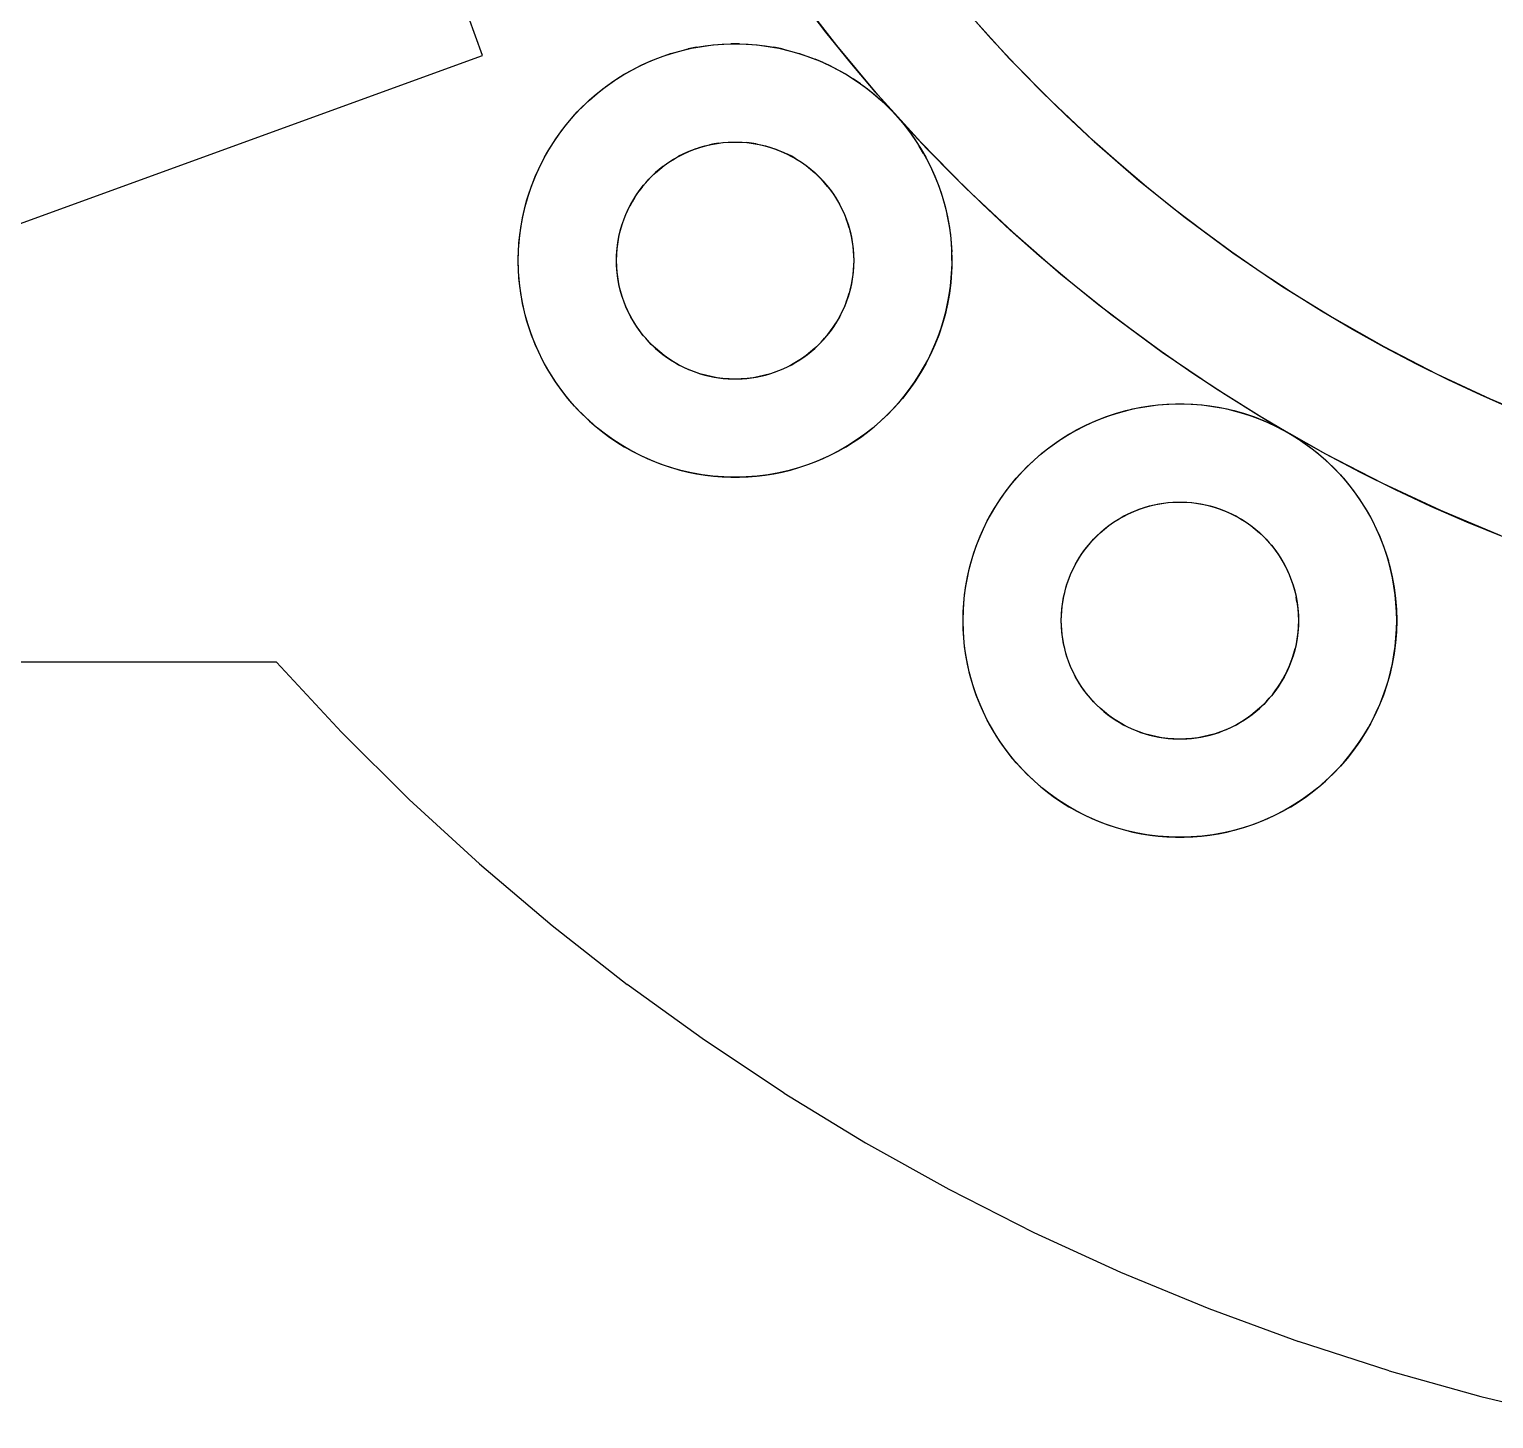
# Model space of a CAD drawing. Header units: millimetres. Extents: x -55 to 176, y -160 to 36.
# Drawn here: x -30.48 to -8.87, y -35.17 to -14.65 of the extents above; entities that cross this region are included whole.
import ezdxf

# ---------------------------------------------------------------- set-up
doc = ezdxf.new("R2010")
doc.units = ezdxf.units.MM
doc.layers.add('XY', color=7, linetype='Continuous')

msp = doc.modelspace()

# ---------------------------------------------------------------- linework, layer by layer
for centre, radius in [((0, 0), 23.8), ((0, 0), 22), ((-20.065, -18.067), 3.2), ((-20.065, -18.067), 1.75), ((-13.5, -23.383), 3.2), ((-13.5, -23.383), 1.75)]:
    msp.add_circle(centre, radius)
at = {"layer": 'XY'}
for p, q in [((-23.794, -15.037), (-27.075, -6.015)), ((-18.565, -14.892), (-19.143, -14.142)), ((-16.013, -15.086), (-16.6, -14.437)), ((-20.635, -14.918), (-20.509, -14.897)), ((-20.509, -14.897), (-20.383, -14.882)), ((-20.383, -14.882), (-20.256, -14.872)), ((-20.256, -14.872), (-20.129, -14.867)), ((-20.001, -14.867), (-20.129, -14.867)), ((-20.001, -14.867), (-19.874, -14.872)), ((-19.874, -14.872), (-19.747, -14.882)), ((-19.747, -14.882), (-19.621, -14.897)), ((-19.621, -14.897), (-19.495, -14.918)), ((-17.959, -15.618), (-18.565, -14.892)), ((-38.561, -20.407), (-23.794, -15.037)), ((-21.363, -15.141), (-21.245, -15.092)), ((-21.245, -15.092), (-21.126, -15.048)), ((-21.126, -15.048), (-21.005, -15.008)), ((-21.005, -15.008), (-20.883, -14.973)), ((-20.883, -14.973), (-20.759, -14.943)), ((-20.635, -14.918), (-20.759, -14.943)), ((-19.371, -14.943), (-19.495, -14.918)), ((-19.371, -14.943), (-19.247, -14.973)), ((-19.247, -14.973), (-19.125, -15.008)), ((-19.125, -15.008), (-19.004, -15.048)), ((-19.004, -15.048), (-18.885, -15.092)), ((-18.767, -15.141), (-18.885, -15.092)), ((-15.401, -15.71), (-16.013, -15.086)), ((-21.81, -15.384), (-21.702, -15.317)), ((-21.702, -15.317), (-21.591, -15.254)), ((-21.591, -15.254), (-21.478, -15.195)), ((-21.478, -15.195), (-21.363, -15.141)), ((-18.767, -15.141), (-18.652, -15.195)), ((-18.652, -15.195), (-18.539, -15.254)), ((-18.539, -15.254), (-18.428, -15.317)), ((-18.428, -15.317), (-18.32, -15.384)), ((-22.116, -15.611), (-22.017, -15.531)), ((-22.017, -15.531), (-21.915, -15.455)), ((-21.915, -15.455), (-21.81, -15.384)), ((-18.215, -15.455), (-18.32, -15.384)), ((-18.215, -15.455), (-18.113, -15.531)), ((-18.113, -15.531), (-18.013, -15.611)), ((-22.305, -15.781), (-22.212, -15.694)), ((-22.212, -15.694), (-22.116, -15.611)), ((-18.013, -15.611), (-17.917, -15.694)), ((-17.324, -16.32), (-17.959, -15.618)), ((-17.917, -15.694), (-17.825, -15.781)), ((-15.401, -15.71), (-14.764, -16.31)), ((-22.561, -16.064), (-22.48, -15.967)), ((-22.48, -15.967), (-22.394, -15.872)), ((-22.394, -15.872), (-22.305, -15.781)), ((-17.825, -15.781), (-17.736, -15.872)), ((-17.65, -15.967), (-17.736, -15.872)), ((-17.65, -15.967), (-17.569, -16.064)), ((-22.712, -16.269), (-22.639, -16.165)), ((-22.639, -16.165), (-22.561, -16.064)), ((-17.569, -16.064), (-17.491, -16.165)), ((-17.491, -16.165), (-17.418, -16.269)), ((-22.847, -16.485), (-22.782, -16.376)), ((-22.782, -16.376), (-22.712, -16.269)), ((-20.645, -16.416), (-20.71, -16.44)), ((-20.645, -16.416), (-20.579, -16.394)), ((-20.579, -16.394), (-20.512, -16.375)), ((-20.512, -16.375), (-20.445, -16.358)), ((-20.376, -16.344), (-20.445, -16.358)), ((-20.308, -16.333), (-20.376, -16.344)), ((-20.308, -16.333), (-20.239, -16.325)), ((-20.239, -16.325), (-20.169, -16.32)), ((-20.169, -16.32), (-20.1, -16.317)), ((-20.1, -16.317), (-20.03, -16.317)), ((-20.03, -16.317), (-19.961, -16.32)), ((-19.961, -16.32), (-19.891, -16.325)), ((-19.822, -16.333), (-19.891, -16.325)), ((-19.753, -16.344), (-19.822, -16.333)), ((-19.753, -16.344), (-19.685, -16.358)), ((-19.685, -16.358), (-19.618, -16.375)), ((-19.618, -16.375), (-19.551, -16.394)), ((-19.551, -16.394), (-19.485, -16.416)), ((-19.485, -16.416), (-19.419, -16.44)), ((-17.418, -16.269), (-17.348, -16.376)), ((-17.283, -16.485), (-17.348, -16.376)), ((-16.661, -16.996), (-17.324, -16.32)), ((-14.764, -16.31), (-14.104, -16.884)), ((-22.964, -16.711), (-22.907, -16.597)), ((-22.907, -16.597), (-22.847, -16.485)), ((-21.133, -16.68), (-21.077, -16.639)), ((-21.077, -16.639), (-21.019, -16.599)), ((-21.019, -16.599), (-20.96, -16.563)), ((-20.96, -16.563), (-20.899, -16.528)), ((-20.838, -16.496), (-20.899, -16.528)), ((-20.775, -16.467), (-20.838, -16.496)), ((-20.71, -16.44), (-20.775, -16.467)), ((-19.419, -16.44), (-19.355, -16.467)), ((-19.355, -16.467), (-19.292, -16.496)), ((-19.23, -16.528), (-19.292, -16.496)), ((-19.17, -16.563), (-19.23, -16.528)), ((-19.17, -16.563), (-19.111, -16.599)), ((-19.111, -16.599), (-19.053, -16.639)), ((-19.053, -16.639), (-18.997, -16.68)), ((-17.283, -16.485), (-17.222, -16.597)), ((-17.222, -16.597), (-17.166, -16.711)), ((-23.062, -16.946), (-23.015, -16.827)), ((-23.015, -16.827), (-22.964, -16.711)), ((-21.339, -16.867), (-21.29, -16.817)), ((-21.29, -16.817), (-21.239, -16.769)), ((-21.187, -16.723), (-21.239, -16.769)), ((-21.133, -16.68), (-21.187, -16.723)), ((-18.997, -16.68), (-18.943, -16.723)), ((-18.943, -16.723), (-18.89, -16.769)), ((-18.89, -16.769), (-18.84, -16.817)), ((-18.84, -16.817), (-18.791, -16.867)), ((-17.166, -16.711), (-17.115, -16.827)), ((-17.115, -16.827), (-17.068, -16.946)), ((-23.142, -17.187), (-23.104, -17.066)), ((-23.104, -17.066), (-23.062, -16.946)), ((-21.513, -17.083), (-21.472, -17.027)), ((-21.43, -16.972), (-21.472, -17.027)), ((-21.385, -16.918), (-21.43, -16.972)), ((-21.385, -16.918), (-21.339, -16.867)), ((-18.744, -16.918), (-18.791, -16.867)), ((-18.7, -16.972), (-18.744, -16.918)), ((-18.7, -16.972), (-18.657, -17.027)), ((-18.657, -17.027), (-18.617, -17.083)), ((-17.068, -16.946), (-17.025, -17.066)), ((-17.025, -17.066), (-16.988, -17.187)), ((-16.661, -16.996), (-15.972, -17.645)), ((-14.104, -16.884), (-13.422, -17.432)), ((-23.174, -17.31), (-23.142, -17.187)), ((-21.65, -17.325), (-21.619, -17.263)), ((-21.586, -17.202), (-21.619, -17.263)), ((-21.551, -17.142), (-21.586, -17.202)), ((-21.551, -17.142), (-21.513, -17.083)), ((-18.617, -17.083), (-18.579, -17.142)), ((-18.579, -17.142), (-18.544, -17.202)), ((-18.544, -17.202), (-18.51, -17.263)), ((-18.51, -17.263), (-18.48, -17.325)), ((-16.988, -17.187), (-16.956, -17.31)), ((-23.225, -17.56), (-23.202, -17.434)), ((-23.202, -17.434), (-23.174, -17.31)), ((-21.727, -17.519), (-21.704, -17.453)), ((-21.704, -17.453), (-21.678, -17.389)), ((-21.678, -17.389), (-21.65, -17.325)), ((-18.48, -17.325), (-18.451, -17.389)), ((-18.451, -17.389), (-18.426, -17.453)), ((-18.403, -17.519), (-18.426, -17.453)), ((-16.956, -17.31), (-16.928, -17.434)), ((-16.928, -17.434), (-16.905, -17.56)), ((-13.422, -17.432), (-12.718, -17.951)), ((-23.255, -17.812), (-23.242, -17.686)), ((-23.242, -17.686), (-23.225, -17.56)), ((-21.793, -17.789), (-21.78, -17.721)), ((-21.78, -17.721), (-21.765, -17.653)), ((-21.765, -17.653), (-21.748, -17.586)), ((-21.748, -17.586), (-21.727, -17.519)), ((-18.382, -17.586), (-18.403, -17.519)), ((-18.382, -17.586), (-18.364, -17.653)), ((-18.364, -17.653), (-18.349, -17.721)), ((-18.349, -17.721), (-18.337, -17.789)), ((-16.905, -17.56), (-16.888, -17.686)), ((-16.888, -17.686), (-16.875, -17.812)), ((-15.972, -17.645), (-15.258, -18.266)), ((-23.265, -18.067), (-23.262, -17.939)), ((-23.262, -17.939), (-23.255, -17.812)), ((-21.814, -17.997), (-21.809, -17.927)), ((-21.809, -17.927), (-21.802, -17.858)), ((-21.802, -17.858), (-21.793, -17.789)), ((-18.337, -17.789), (-18.327, -17.858)), ((-18.327, -17.858), (-18.32, -17.927)), ((-18.32, -17.927), (-18.316, -17.997)), ((-16.875, -17.812), (-16.867, -17.939)), ((-16.865, -18.067), (-16.867, -17.939)), ((-23.262, -18.194), (-23.265, -18.067)), ((-21.815, -18.067), (-21.814, -17.997)), ((-21.814, -18.136), (-21.815, -18.067)), ((-21.809, -18.206), (-21.814, -18.136)), ((-18.316, -18.136), (-18.32, -18.206)), ((-18.316, -17.997), (-18.315, -18.067)), ((-18.315, -18.067), (-18.316, -18.136)), ((-16.865, -18.067), (-16.867, -18.194)), ((-12.718, -17.951), (-11.994, -18.443)), ((-23.255, -18.321), (-23.262, -18.194)), ((-23.242, -18.447), (-23.255, -18.321)), ((-21.802, -18.275), (-21.809, -18.206)), ((-21.793, -18.344), (-21.802, -18.275)), ((-21.78, -18.412), (-21.793, -18.344)), ((-18.337, -18.344), (-18.349, -18.412)), ((-18.327, -18.275), (-18.337, -18.344)), ((-18.32, -18.206), (-18.327, -18.275)), ((-16.888, -18.447), (-16.875, -18.321)), ((-16.875, -18.321), (-16.867, -18.194)), ((-15.258, -18.266), (-14.52, -18.858)), ((-23.225, -18.573), (-23.242, -18.447)), ((-23.202, -18.699), (-23.225, -18.573)), ((-21.765, -18.48), (-21.78, -18.412)), ((-21.748, -18.547), (-21.765, -18.48)), ((-21.727, -18.614), (-21.748, -18.547)), ((-18.403, -18.614), (-18.382, -18.547)), ((-18.364, -18.48), (-18.382, -18.547)), ((-18.349, -18.412), (-18.364, -18.48)), ((-16.928, -18.699), (-16.905, -18.573)), ((-16.905, -18.573), (-16.888, -18.447)), ((-11.994, -18.443), (-11.252, -18.905)), ((-23.174, -18.823), (-23.202, -18.699)), ((-21.704, -18.68), (-21.727, -18.614)), ((-21.678, -18.744), (-21.704, -18.68)), ((-21.65, -18.808), (-21.678, -18.744)), ((-18.451, -18.744), (-18.48, -18.808)), ((-18.426, -18.68), (-18.451, -18.744)), ((-18.426, -18.68), (-18.403, -18.614)), ((-16.956, -18.823), (-16.928, -18.699)), ((-23.142, -18.946), (-23.174, -18.823)), ((-23.104, -19.067), (-23.142, -18.946)), ((-21.619, -18.87), (-21.65, -18.808)), ((-21.586, -18.931), (-21.619, -18.87)), ((-21.551, -18.991), (-21.586, -18.931)), ((-21.513, -19.05), (-21.551, -18.991)), ((-18.617, -19.05), (-18.579, -18.991)), ((-18.544, -18.931), (-18.579, -18.991)), ((-18.51, -18.87), (-18.544, -18.931)), ((-18.48, -18.808), (-18.51, -18.87)), ((-17.025, -19.067), (-16.988, -18.946)), ((-16.988, -18.946), (-16.956, -18.823)), ((-14.52, -18.858), (-13.759, -19.42)), ((-11.252, -18.905), (-10.491, -19.337)), ((-23.062, -19.188), (-23.104, -19.067)), ((-23.015, -19.306), (-23.062, -19.188)), ((-21.472, -19.106), (-21.513, -19.05)), ((-21.43, -19.162), (-21.472, -19.106)), ((-21.385, -19.215), (-21.43, -19.162)), ((-21.339, -19.267), (-21.385, -19.215)), ((-18.791, -19.267), (-18.744, -19.215)), ((-18.744, -19.215), (-18.7, -19.162)), ((-18.7, -19.162), (-18.657, -19.106)), ((-18.657, -19.106), (-18.617, -19.05)), ((-17.115, -19.306), (-17.068, -19.188)), ((-17.068, -19.188), (-17.025, -19.067)), ((-22.964, -19.422), (-23.015, -19.306)), ((-22.907, -19.536), (-22.964, -19.422)), ((-21.339, -19.267), (-21.29, -19.316)), ((-21.29, -19.316), (-21.239, -19.364)), ((-21.239, -19.364), (-21.187, -19.41)), ((-21.187, -19.41), (-21.133, -19.453)), ((-21.133, -19.453), (-21.077, -19.494)), ((-19.053, -19.494), (-18.997, -19.453)), ((-18.997, -19.453), (-18.943, -19.41)), ((-18.943, -19.41), (-18.89, -19.364)), ((-18.89, -19.364), (-18.84, -19.316)), ((-18.84, -19.316), (-18.791, -19.267)), ((-17.222, -19.536), (-17.166, -19.422)), ((-17.166, -19.422), (-17.115, -19.306)), ((-13.759, -19.42), (-12.976, -19.952)), ((-10.491, -19.337), (-9.714, -19.739)), ((-22.847, -19.648), (-22.907, -19.536)), ((-22.782, -19.757), (-22.847, -19.648)), ((-21.077, -19.494), (-21.019, -19.534)), ((-21.019, -19.534), (-20.96, -19.57)), ((-20.96, -19.57), (-20.899, -19.605)), ((-20.899, -19.605), (-20.838, -19.637)), ((-20.838, -19.637), (-20.775, -19.666)), ((-20.775, -19.666), (-20.71, -19.693)), ((-19.419, -19.693), (-19.355, -19.666)), ((-19.355, -19.666), (-19.292, -19.637)), ((-19.292, -19.637), (-19.23, -19.605)), ((-19.23, -19.605), (-19.17, -19.57)), ((-19.17, -19.57), (-19.111, -19.534)), ((-19.111, -19.534), (-19.053, -19.494)), ((-17.348, -19.757), (-17.283, -19.648)), ((-17.283, -19.648), (-17.222, -19.536)), ((-22.712, -19.864), (-22.782, -19.757)), ((-22.639, -19.968), (-22.712, -19.864)), ((-20.71, -19.693), (-20.645, -19.717)), ((-20.645, -19.717), (-20.579, -19.739)), ((-20.579, -19.739), (-20.512, -19.758)), ((-20.512, -19.758), (-20.445, -19.775)), ((-20.445, -19.775), (-20.376, -19.789)), ((-20.376, -19.789), (-20.308, -19.8)), ((-20.308, -19.8), (-20.239, -19.808)), ((-20.239, -19.808), (-20.169, -19.813)), ((-20.169, -19.813), (-20.1, -19.816)), ((-20.1, -19.816), (-20.03, -19.816)), ((-20.03, -19.816), (-19.961, -19.813)), ((-19.961, -19.813), (-19.891, -19.808)), ((-19.891, -19.808), (-19.822, -19.8)), ((-19.822, -19.8), (-19.753, -19.789)), ((-19.753, -19.789), (-19.685, -19.775)), ((-19.685, -19.775), (-19.618, -19.758)), ((-19.618, -19.758), (-19.551, -19.739)), ((-19.551, -19.739), (-19.485, -19.717)), ((-19.485, -19.717), (-19.419, -19.693)), ((-17.491, -19.968), (-17.418, -19.864)), ((-17.418, -19.864), (-17.348, -19.757)), ((-9.714, -19.739), (-8.922, -20.11)), ((-22.561, -20.069), (-22.639, -19.968)), ((-22.48, -20.166), (-22.561, -20.069)), ((-17.65, -20.166), (-17.569, -20.069)), ((-17.569, -20.069), (-17.491, -19.968)), ((-12.976, -19.952), (-12.172, -20.452)), ((-22.394, -20.261), (-22.48, -20.166)), ((-22.394, -20.261), (-22.305, -20.352)), ((-17.825, -20.352), (-17.736, -20.261)), ((-17.736, -20.261), (-17.65, -20.166)), ((-14.44, -20.324), (-14.318, -20.289)), ((-14.318, -20.289), (-14.194, -20.259)), ((-14.194, -20.259), (-14.07, -20.234)), ((-14.07, -20.234), (-13.944, -20.214)), ((-13.944, -20.214), (-13.818, -20.198)), ((-13.818, -20.198), (-13.691, -20.188)), ((-13.691, -20.188), (-13.564, -20.183)), ((-13.564, -20.183), (-13.436, -20.183)), ((-13.436, -20.183), (-13.309, -20.188)), ((-13.309, -20.188), (-13.182, -20.198)), ((-13.182, -20.198), (-13.056, -20.214)), ((-13.056, -20.214), (-12.93, -20.234)), ((-12.93, -20.234), (-12.806, -20.259)), ((-12.806, -20.259), (-12.682, -20.289)), ((-12.682, -20.289), (-12.56, -20.324)), ((-8.922, -20.11), (-8.115, -20.449)), ((-22.305, -20.352), (-22.212, -20.439)), ((-22.212, -20.439), (-22.116, -20.522)), ((-22.116, -20.522), (-22.017, -20.602)), ((-18.113, -20.602), (-18.013, -20.522)), ((-18.013, -20.522), (-17.917, -20.439)), ((-17.917, -20.439), (-17.825, -20.352)), ((-15.026, -20.57), (-14.913, -20.512)), ((-14.913, -20.512), (-14.798, -20.458)), ((-14.798, -20.458), (-14.68, -20.408)), ((-14.68, -20.408), (-14.561, -20.364)), ((-14.561, -20.364), (-14.44, -20.324)), ((-12.56, -20.324), (-12.439, -20.364)), ((-12.439, -20.364), (-12.32, -20.408)), ((-12.32, -20.408), (-12.202, -20.458)), ((-12.202, -20.458), (-12.087, -20.512)), ((-12.172, -20.452), (-11.349, -20.92)), ((-12.087, -20.512), (-11.974, -20.57)), ((-22.017, -20.602), (-21.915, -20.678)), ((-21.915, -20.678), (-21.81, -20.749)), ((-21.81, -20.749), (-21.702, -20.816)), ((-18.428, -20.816), (-18.32, -20.749)), ((-18.32, -20.749), (-18.215, -20.678)), ((-18.215, -20.678), (-18.113, -20.602)), ((-15.35, -20.772), (-15.245, -20.7)), ((-15.245, -20.7), (-15.137, -20.633)), ((-15.137, -20.633), (-15.026, -20.57)), ((-11.974, -20.57), (-11.863, -20.633)), ((-11.863, -20.633), (-11.755, -20.7)), ((-11.755, -20.7), (-11.65, -20.772)), ((-21.702, -20.816), (-21.591, -20.879)), ((-21.591, -20.879), (-21.478, -20.938)), ((-21.478, -20.938), (-21.363, -20.992)), ((-18.767, -20.992), (-18.652, -20.938)), ((-18.652, -20.938), (-18.539, -20.879)), ((-18.539, -20.879), (-18.428, -20.816)), ((-15.648, -21.01), (-15.551, -20.927)), ((-15.551, -20.927), (-15.452, -20.847)), ((-15.452, -20.847), (-15.35, -20.772)), ((-11.65, -20.772), (-11.548, -20.847)), ((-11.548, -20.847), (-11.449, -20.927)), ((-11.449, -20.927), (-11.352, -21.01)), ((-11.349, -20.92), (-10.509, -21.354)), ((-21.363, -20.992), (-21.245, -21.041)), ((-21.245, -21.041), (-21.126, -21.085)), ((-21.126, -21.085), (-21.005, -21.125)), ((-21.005, -21.125), (-20.883, -21.16)), ((-20.883, -21.16), (-20.759, -21.19)), ((-19.371, -21.19), (-19.247, -21.16)), ((-19.247, -21.16), (-19.125, -21.125)), ((-19.125, -21.125), (-19.004, -21.085)), ((-19.004, -21.085), (-18.885, -21.041)), ((-18.885, -21.041), (-18.767, -20.992)), ((-15.829, -21.188), (-15.74, -21.098)), ((-15.74, -21.098), (-15.648, -21.01)), ((-11.352, -21.01), (-11.26, -21.098)), ((-11.26, -21.098), (-11.171, -21.188)), ((-20.759, -21.19), (-20.635, -21.215)), ((-20.635, -21.215), (-20.509, -21.236)), ((-20.509, -21.236), (-20.383, -21.251)), ((-20.383, -21.251), (-20.256, -21.261)), ((-20.256, -21.261), (-20.129, -21.266)), ((-20.129, -21.266), (-20.001, -21.266)), ((-20.001, -21.266), (-19.874, -21.261)), ((-19.874, -21.261), (-19.747, -21.251)), ((-19.747, -21.251), (-19.621, -21.236)), ((-19.621, -21.236), (-19.495, -21.215)), ((-19.495, -21.215), (-19.371, -21.19)), ((-16.074, -21.481), (-15.996, -21.38)), ((-15.996, -21.38), (-15.915, -21.283)), ((-15.915, -21.283), (-15.829, -21.188)), ((-11.171, -21.188), (-11.085, -21.283)), ((-11.085, -21.283), (-11.004, -21.38)), ((-11.004, -21.38), (-10.926, -21.481)), ((-10.509, -21.354), (-9.652, -21.755)), ((-16.217, -21.692), (-16.147, -21.585)), ((-16.147, -21.585), (-16.074, -21.481)), ((-10.926, -21.481), (-10.853, -21.585)), ((-10.853, -21.585), (-10.783, -21.692)), ((-16.343, -21.913), (-16.282, -21.801)), ((-16.282, -21.801), (-16.217, -21.692)), ((-14.335, -21.844), (-14.273, -21.813)), ((-14.273, -21.813), (-14.21, -21.783)), ((-14.21, -21.783), (-14.146, -21.756)), ((-14.146, -21.756), (-14.08, -21.732)), ((-14.08, -21.732), (-14.014, -21.71)), ((-14.014, -21.71), (-13.947, -21.691)), ((-13.947, -21.691), (-13.88, -21.674)), ((-13.88, -21.674), (-13.811, -21.661)), ((-13.811, -21.661), (-13.743, -21.65)), ((-13.743, -21.65), (-13.674, -21.641)), ((-13.674, -21.641), (-13.604, -21.636)), ((-13.604, -21.636), (-13.535, -21.633)), ((-13.535, -21.633), (-13.465, -21.633)), ((-13.465, -21.633), (-13.396, -21.636)), ((-13.396, -21.636), (-13.326, -21.641)), ((-13.326, -21.641), (-13.257, -21.65)), ((-13.257, -21.65), (-13.189, -21.661)), ((-13.189, -21.661), (-13.12, -21.674)), ((-13.12, -21.674), (-13.053, -21.691)), ((-13.053, -21.691), (-12.986, -21.71)), ((-12.986, -21.71), (-12.92, -21.732)), ((-12.92, -21.732), (-12.854, -21.756)), ((-12.854, -21.756), (-12.79, -21.783)), ((-12.79, -21.783), (-12.727, -21.813)), ((-12.727, -21.813), (-12.665, -21.844)), ((-10.783, -21.692), (-10.718, -21.801)), ((-10.718, -21.801), (-10.657, -21.913)), ((-9.652, -21.755), (-8.779, -22.122)), ((-16.45, -22.143), (-16.399, -22.027)), ((-16.399, -22.027), (-16.343, -21.913)), ((-14.674, -22.085), (-14.622, -22.04)), ((-14.622, -22.04), (-14.568, -21.996)), ((-14.568, -21.996), (-14.512, -21.955)), ((-14.512, -21.955), (-14.454, -21.916)), ((-14.454, -21.916), (-14.395, -21.879)), ((-14.395, -21.879), (-14.335, -21.844)), ((-12.665, -21.844), (-12.605, -21.879)), ((-12.605, -21.879), (-12.546, -21.916)), ((-12.546, -21.916), (-12.488, -21.955)), ((-12.488, -21.955), (-12.432, -21.996)), ((-12.432, -21.996), (-12.378, -22.04)), ((-12.378, -22.04), (-12.326, -22.085)), ((-10.657, -21.913), (-10.601, -22.027)), ((-10.601, -22.027), (-10.55, -22.143)), ((-16.539, -22.382), (-16.497, -22.262)), ((-16.497, -22.262), (-16.45, -22.143)), ((-14.865, -22.288), (-14.82, -22.234)), ((-14.82, -22.234), (-14.774, -22.183)), ((-14.774, -22.183), (-14.725, -22.133)), ((-14.725, -22.133), (-14.674, -22.085)), ((-12.326, -22.085), (-12.275, -22.133)), ((-12.275, -22.133), (-12.226, -22.183)), ((-12.226, -22.183), (-12.18, -22.234)), ((-12.18, -22.234), (-12.135, -22.288)), ((-10.55, -22.143), (-10.503, -22.262)), ((-10.503, -22.262), (-10.461, -22.382)), ((-16.577, -22.503), (-16.539, -22.382)), ((-15.021, -22.518), (-14.986, -22.458)), ((-14.986, -22.458), (-14.948, -22.4)), ((-14.948, -22.4), (-14.908, -22.343)), ((-14.908, -22.343), (-14.865, -22.288)), ((-12.135, -22.288), (-12.092, -22.343)), ((-12.092, -22.343), (-12.052, -22.4)), ((-12.052, -22.4), (-12.014, -22.458)), ((-12.014, -22.458), (-11.979, -22.518)), ((-10.461, -22.382), (-10.423, -22.503)), ((-16.637, -22.751), (-16.609, -22.626)), ((-16.609, -22.626), (-16.577, -22.503)), ((-15.113, -22.705), (-15.085, -22.641)), ((-15.085, -22.641), (-15.054, -22.579)), ((-15.054, -22.579), (-15.021, -22.518)), ((-11.979, -22.518), (-11.946, -22.579)), ((-11.946, -22.579), (-11.915, -22.641)), ((-11.915, -22.641), (-11.887, -22.705)), ((-10.391, -22.626), (-10.423, -22.503)), ((-10.363, -22.751), (-10.391, -22.626)), ((-16.677, -23.002), (-16.66, -22.876)), ((-16.66, -22.876), (-16.637, -22.751)), ((-15.2, -22.969), (-15.183, -22.902)), ((-15.183, -22.902), (-15.162, -22.835)), ((-15.162, -22.835), (-15.139, -22.77)), ((-15.139, -22.77), (-15.113, -22.705)), ((-11.887, -22.705), (-11.861, -22.77)), ((-11.861, -22.77), (-11.838, -22.835)), ((-11.838, -22.835), (-11.817, -22.902)), ((-11.817, -22.902), (-11.8, -22.969)), ((-10.34, -22.876), (-10.363, -22.751)), ((-10.323, -23.002), (-10.34, -22.876)), ((-16.697, -23.255), (-16.69, -23.128)), ((-16.69, -23.128), (-16.677, -23.002)), ((-15.238, -23.174), (-15.228, -23.105)), ((-15.228, -23.105), (-15.216, -23.037)), ((-15.216, -23.037), (-15.2, -22.969)), ((-11.8, -22.969), (-11.784, -23.037)), ((-11.772, -23.105), (-11.784, -23.037)), ((-11.772, -23.105), (-11.762, -23.174)), ((-10.31, -23.128), (-10.323, -23.002)), ((-10.303, -23.255), (-10.31, -23.128)), ((-16.7, -23.383), (-16.697, -23.255)), ((-15.25, -23.383), (-15.249, -23.313)), ((-15.249, -23.313), (-15.244, -23.244)), ((-15.244, -23.244), (-15.238, -23.174)), ((-11.762, -23.174), (-11.756, -23.244)), ((-11.756, -23.244), (-11.751, -23.313)), ((-11.751, -23.313), (-11.75, -23.383)), ((-10.3, -23.383), (-10.303, -23.255)), ((-16.697, -23.51), (-16.7, -23.383)), ((-16.69, -23.637), (-16.697, -23.51)), ((-15.249, -23.452), (-15.25, -23.383)), ((-15.244, -23.522), (-15.249, -23.452)), ((-15.238, -23.591), (-15.244, -23.522)), ((-11.756, -23.522), (-11.762, -23.591)), ((-11.751, -23.452), (-11.756, -23.522)), ((-11.75, -23.383), (-11.751, -23.452)), ((-10.31, -23.637), (-10.303, -23.51)), ((-10.303, -23.51), (-10.3, -23.383)), ((-16.677, -23.764), (-16.69, -23.637)), ((-16.66, -23.89), (-16.677, -23.764)), ((-15.228, -23.66), (-15.238, -23.591)), ((-15.216, -23.728), (-15.228, -23.66)), ((-15.2, -23.796), (-15.216, -23.728)), ((-11.784, -23.728), (-11.8, -23.796)), ((-11.772, -23.66), (-11.784, -23.728)), ((-11.762, -23.591), (-11.772, -23.66)), ((-10.34, -23.89), (-10.323, -23.764)), ((-10.323, -23.764), (-10.31, -23.637)), ((-16.637, -24.015), (-16.66, -23.89)), ((-15.183, -23.864), (-15.2, -23.796)), ((-15.162, -23.93), (-15.183, -23.864)), ((-15.139, -23.996), (-15.162, -23.93)), ((-11.861, -23.996), (-11.838, -23.93)), ((-11.838, -23.93), (-11.817, -23.864)), ((-11.817, -23.864), (-11.8, -23.796)), ((-10.363, -24.015), (-10.34, -23.89)), ((-26.833, -24), (-52, -24)), ((-26.833, -24), (-25.874, -25.031)), ((-16.609, -24.139), (-16.637, -24.015)), ((-16.577, -24.262), (-16.609, -24.139)), ((-15.113, -24.06), (-15.139, -23.996)), ((-15.085, -24.124), (-15.113, -24.06)), ((-15.054, -24.186), (-15.085, -24.124)), ((-15.021, -24.248), (-15.054, -24.186)), ((-11.979, -24.248), (-11.946, -24.186)), ((-11.946, -24.186), (-11.915, -24.124)), ((-11.915, -24.124), (-11.887, -24.06)), ((-11.887, -24.06), (-11.861, -23.996)), ((-10.423, -24.262), (-10.391, -24.139)), ((-10.391, -24.139), (-10.363, -24.015)), ((-16.539, -24.384), (-16.577, -24.262)), ((-16.497, -24.504), (-16.539, -24.384)), ((-14.986, -24.307), (-15.021, -24.248)), ((-14.948, -24.366), (-14.986, -24.307)), ((-14.908, -24.423), (-14.948, -24.366)), ((-14.865, -24.478), (-14.908, -24.423)), ((-12.135, -24.478), (-12.092, -24.423)), ((-12.092, -24.423), (-12.052, -24.366)), ((-12.052, -24.366), (-12.014, -24.307)), ((-12.014, -24.307), (-11.979, -24.248)), ((-10.503, -24.504), (-10.461, -24.384)), ((-10.461, -24.384), (-10.423, -24.262)), ((-16.45, -24.622), (-16.497, -24.504)), ((-16.399, -24.738), (-16.45, -24.622)), ((-14.82, -24.531), (-14.865, -24.478)), ((-14.774, -24.583), (-14.82, -24.531)), ((-14.774, -24.583), (-14.725, -24.632)), ((-14.725, -24.632), (-14.674, -24.68)), ((-12.326, -24.68), (-12.275, -24.632)), ((-12.275, -24.632), (-12.226, -24.583)), ((-12.226, -24.583), (-12.18, -24.531)), ((-12.18, -24.531), (-12.135, -24.478)), ((-10.601, -24.738), (-10.55, -24.622)), ((-10.55, -24.622), (-10.503, -24.504)), ((-16.343, -24.852), (-16.399, -24.738)), ((-16.282, -24.964), (-16.343, -24.852)), ((-14.674, -24.68), (-14.622, -24.726)), ((-14.622, -24.726), (-14.568, -24.769)), ((-14.568, -24.769), (-14.512, -24.811)), ((-14.512, -24.811), (-14.454, -24.85)), ((-14.454, -24.85), (-14.395, -24.886)), ((-12.605, -24.886), (-12.546, -24.85)), ((-12.546, -24.85), (-12.488, -24.811)), ((-12.488, -24.811), (-12.432, -24.769)), ((-12.432, -24.769), (-12.378, -24.726)), ((-12.378, -24.726), (-12.326, -24.68)), ((-10.718, -24.964), (-10.657, -24.852)), ((-10.657, -24.852), (-10.601, -24.738)), ((-25.874, -25.031), (-24.875, -26.024)), ((-16.217, -25.074), (-16.282, -24.964)), ((-16.147, -25.18), (-16.217, -25.074)), ((-14.395, -24.886), (-14.335, -24.921)), ((-14.335, -24.921), (-14.273, -24.953)), ((-14.273, -24.953), (-14.21, -24.982)), ((-14.21, -24.982), (-14.146, -25.009)), ((-14.146, -25.009), (-14.08, -25.034)), ((-14.08, -25.034), (-14.014, -25.055)), ((-14.014, -25.055), (-13.947, -25.075)), ((-13.053, -25.075), (-12.986, -25.055)), ((-12.986, -25.055), (-12.92, -25.034)), ((-12.92, -25.034), (-12.854, -25.009)), ((-12.854, -25.009), (-12.79, -24.982)), ((-12.79, -24.982), (-12.727, -24.953)), ((-12.727, -24.953), (-12.665, -24.921)), ((-12.665, -24.921), (-12.605, -24.886)), ((-10.853, -25.18), (-10.783, -25.074)), ((-10.783, -25.074), (-10.718, -24.964)), ((-16.074, -25.284), (-16.147, -25.18)), ((-15.996, -25.385), (-16.074, -25.284)), ((-13.947, -25.075), (-13.88, -25.091)), ((-13.88, -25.091), (-13.811, -25.105)), ((-13.811, -25.105), (-13.743, -25.116)), ((-13.743, -25.116), (-13.674, -25.124)), ((-13.674, -25.124), (-13.604, -25.13)), ((-13.604, -25.13), (-13.535, -25.132)), ((-13.535, -25.132), (-13.465, -25.132)), ((-13.465, -25.132), (-13.396, -25.13)), ((-13.396, -25.13), (-13.326, -25.124)), ((-13.326, -25.124), (-13.257, -25.116)), ((-13.257, -25.116), (-13.189, -25.105)), ((-13.189, -25.105), (-13.12, -25.091)), ((-13.12, -25.091), (-13.053, -25.075)), ((-11.004, -25.385), (-10.926, -25.284)), ((-10.926, -25.284), (-10.853, -25.18)), ((-15.915, -25.483), (-15.996, -25.385)), ((-15.829, -25.577), (-15.915, -25.483)), ((-11.171, -25.577), (-11.085, -25.483)), ((-11.085, -25.483), (-11.004, -25.385)), ((-15.829, -25.577), (-15.74, -25.668)), ((-15.74, -25.668), (-15.648, -25.755)), ((-11.352, -25.755), (-11.26, -25.668)), ((-11.26, -25.668), (-11.171, -25.577)), ((-15.648, -25.755), (-15.551, -25.839)), ((-15.551, -25.839), (-15.452, -25.918)), ((-15.452, -25.918), (-15.35, -25.994)), ((-11.65, -25.994), (-11.548, -25.918)), ((-11.548, -25.918), (-11.449, -25.839)), ((-11.449, -25.839), (-11.352, -25.755)), ((-24.875, -26.024), (-23.838, -26.977)), ((-15.35, -25.994), (-15.245, -26.065)), ((-15.245, -26.065), (-15.137, -26.133)), ((-15.137, -26.133), (-15.026, -26.195)), ((-11.974, -26.195), (-11.863, -26.133)), ((-11.863, -26.133), (-11.755, -26.065)), ((-11.755, -26.065), (-11.65, -25.994)), ((-15.026, -26.195), (-14.913, -26.254)), ((-14.913, -26.254), (-14.798, -26.308)), ((-14.798, -26.308), (-14.68, -26.357)), ((-14.68, -26.357), (-14.561, -26.402)), ((-12.439, -26.402), (-12.32, -26.357)), ((-12.32, -26.357), (-12.202, -26.308)), ((-12.202, -26.308), (-12.087, -26.254)), ((-12.087, -26.254), (-11.974, -26.195)), ((-14.561, -26.402), (-14.44, -26.441)), ((-14.44, -26.441), (-14.318, -26.476)), ((-14.318, -26.476), (-14.194, -26.506)), ((-14.194, -26.506), (-14.07, -26.532)), ((-14.07, -26.532), (-13.944, -26.552)), ((-13.944, -26.552), (-13.818, -26.567)), ((-13.818, -26.567), (-13.691, -26.577)), ((-13.691, -26.577), (-13.564, -26.582)), ((-13.564, -26.582), (-13.436, -26.582)), ((-13.436, -26.582), (-13.309, -26.577)), ((-13.309, -26.577), (-13.182, -26.567)), ((-13.182, -26.567), (-13.056, -26.552)), ((-13.056, -26.552), (-12.93, -26.532)), ((-12.93, -26.532), (-12.806, -26.506)), ((-12.806, -26.506), (-12.682, -26.476)), ((-12.682, -26.476), (-12.56, -26.441)), ((-12.56, -26.441), (-12.439, -26.402)), ((-23.838, -26.977), (-22.765, -27.888)), ((-22.765, -27.888), (-21.657, -28.757)), ((-20.515, -29.582), (-21.657, -28.757)), ((-19.343, -30.362), (-20.515, -29.582)), ((-19.343, -30.362), (-18.141, -31.095)), ((-18.141, -31.095), (-16.911, -31.781)), ((-16.911, -31.781), (-15.655, -32.418)), ((-15.655, -32.418), (-14.375, -33.006)), ((-14.375, -33.006), (-13.073, -33.542)), ((-13.073, -33.542), (-11.751, -34.028)), ((-10.411, -34.462), (-11.751, -34.028)), ((-10.411, -34.462), (-9.056, -34.842)), ((-9.056, -34.842), (-7.686, -35.17))]:
    msp.add_line(p, q, dxfattribs=at)

doc.saveas('drawing.dxf')
